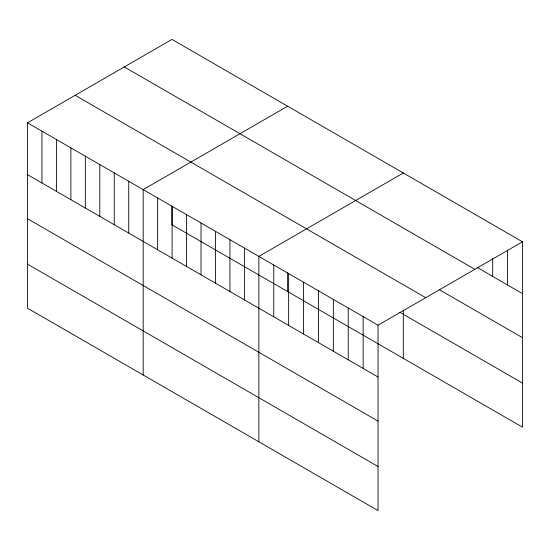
<?xml version="1.0" encoding="UTF-8"?>
<svg xmlns="http://www.w3.org/2000/svg" width="550" height="550" viewBox="0 0 550 550"><rect width="100%" height="100%" fill="white"/><g stroke="black" fill="none" stroke-linecap="round" stroke-linejoin="round"><path stroke-width="0.82" d="M27.5 122.822L378.036 325.201L378.036 510.586L27.5 308.199L27.5 122.822L171.964 39.414L522.5 241.801L522.5 427.178L171.964 224.799L171.964 206.023M287.636 106.205L143.179 189.606L143.179 374.99M403.315 172.989L258.857 256.389L258.857 441.774M378.036 325.201L522.5 241.801M477.806 267.816L522.5 293.618M124.286 66.942L474.829 269.321M439.498 289.774L522.5 337.693M75.171 95.294L425.714 297.681M399.699 312.207L522.5 383.103M27.5 174.639L378.036 377.018M27.5 218.714L378.036 421.094M27.5 264.124L378.036 466.51M507.602 250.188L507.602 285.017M492.704 258.576L492.704 276.416M403.315 310.09L403.315 358.366M363.138 316.601L363.138 368.418M348.239 308L348.239 359.817M333.348 299.399L333.348 351.216M318.45 290.799L318.45 342.616M303.552 282.198L303.552 334.015M288.654 273.597L288.654 325.414M287.636 272.814L287.636 291.582M273.756 264.997L273.756 316.814M244.393 248.043L244.393 299.86M229.934 239.697L229.934 291.514M215.476 231.351L215.476 283.168M201.018 222.998L201.018 274.821M186.56 214.651L186.56 266.468M172.095 206.305L172.095 258.122M157.637 197.952L157.637 249.776M128.721 181.259L128.721 233.076M114.256 172.913L114.256 224.73M99.797 164.56L99.797 216.377M85.339 156.214L85.339 208.031M70.881 147.868L70.881 199.684M56.416 139.514L56.416 191.338M41.958 131.168L41.958 182.985"/></g></svg>
